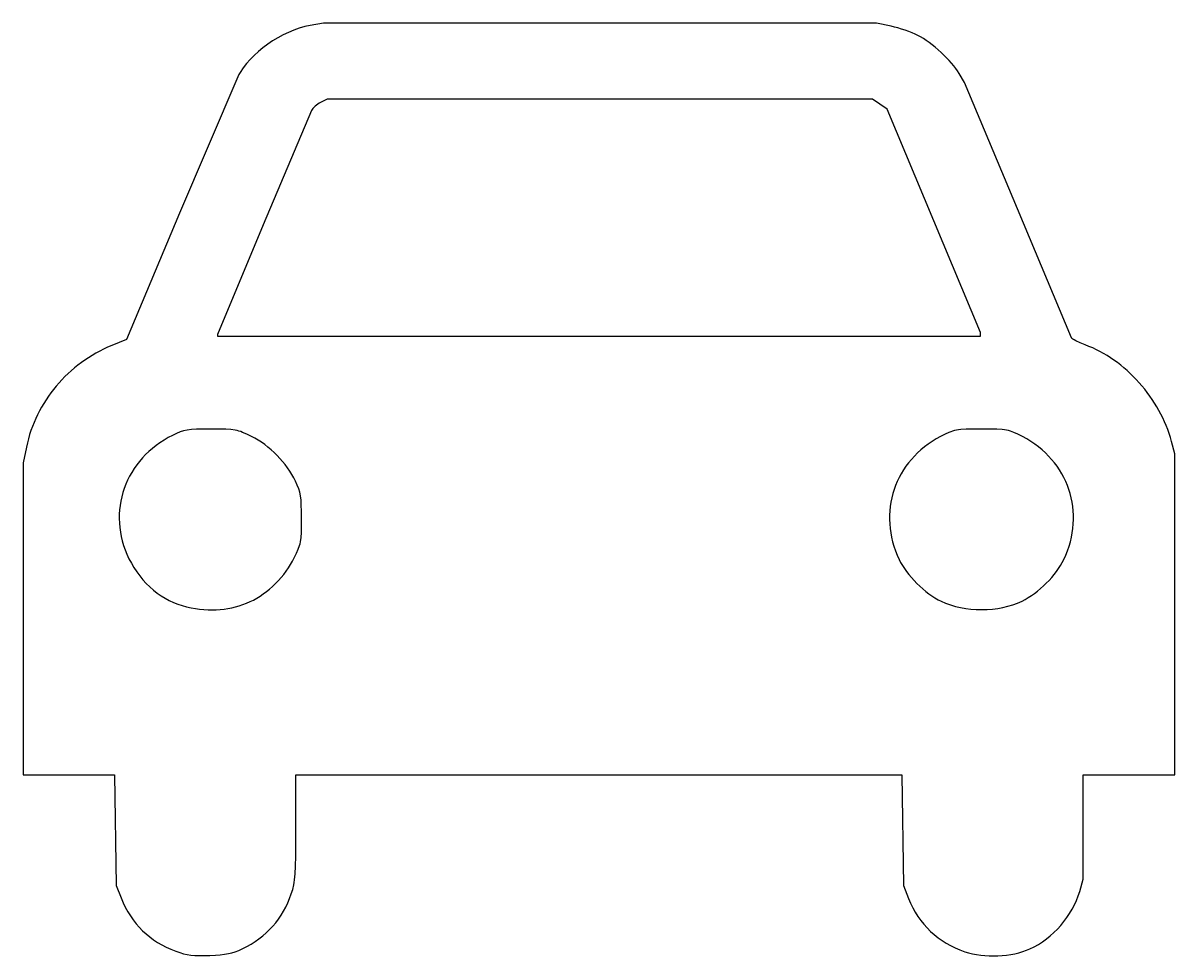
# Model space of a CAD drawing. Header units: millimetres. Extents: x -46.8 to 45.3, y -37.3 to 37.3.
import ezdxf

# ---------------------------------------------------------------- set-up
doc = ezdxf.new("R2010")
doc.units = ezdxf.units.MM
doc.layers.add('LAYER_1', color=7, linetype='CONTINUOUS')

msp = doc.modelspace()

# ---------------------------------------------------------------- linework, layer by layer
at = {"layer": 'LAYER_1'}
for points in [[(-31.843, -37.248), (-31.393, -37.226), (-31.003, -37.196), (-30.662, -37.156), (-30.356, -37.103), (-30.073, -37.035), (-29.802, -36.948), (-29.529, -36.841), (-29.242, -36.711), (-28.887, -36.531), (-28.547, -36.338), (-28.221, -36.132), (-27.909, -35.914), (-27.613, -35.683), (-27.33, -35.439), (-27.063, -35.183), (-26.81, -34.914), (-26.572, -34.634), (-26.349, -34.34), (-26.141, -34.035), (-25.947, -33.717), (-25.769, -33.387), (-25.606, -33.045), (-25.458, -32.691), (-25.325, -32.325), (-25.214, -31.969), (-25.127, -31.612), (-25.092, -31.419), (-25.062, -31.21), (-25.016, -30.72), (-24.985, -30.099), (-24.966, -29.304), (-24.955, -27.018), (-24.955, -22.809), (23.497, -22.809), (23.626, -31.664), (24.035, -32.693), (24.198, -33.073), (24.378, -33.439), (24.574, -33.79), (24.787, -34.127), (25.016, -34.449), (25.261, -34.756), (25.522, -35.048), (25.799, -35.324), (26.091, -35.584), (26.399, -35.828), (26.721, -36.057), (27.058, -36.269), (27.409, -36.464), (27.775, -36.642), (28.155, -36.803), (28.548, -36.947), (28.848, -37.039), (29.161, -37.117), (29.484, -37.18), (29.816, -37.228), (30.153, -37.262), (30.496, -37.282), (30.841, -37.288), (31.187, -37.28), (31.532, -37.257), (31.873, -37.221), (32.21, -37.171), (32.54, -37.107), (32.861, -37.03), (33.172, -36.939), (33.469, -36.834), (33.753, -36.716), (34.096, -36.548), (34.431, -36.359), (34.757, -36.15), (35.074, -35.921), (35.379, -35.675), (35.673, -35.412), (35.953, -35.134), (36.22, -34.841), (36.472, -34.535), (36.707, -34.218), (36.926, -33.889), (37.127, -33.55), (37.309, -33.204), (37.47, -32.849), (37.611, -32.489), (37.73, -32.123), (38.014, -31.152), (38.014, -22.809), (45.349, -22.809), (45.345, 2.862), (45.083, 3.846), (44.993, 4.165), (44.891, 4.482), (44.779, 4.796), (44.657, 5.109), (44.525, 5.418), (44.382, 5.724), (44.231, 6.027), (44.07, 6.326), (43.9, 6.621), (43.722, 6.911), (43.535, 7.197), (43.34, 7.478), (43.137, 7.754), (42.927, 8.023), (42.709, 8.287), (42.485, 8.545), (42.254, 8.796), (42.016, 9.04), (41.772, 9.277), (41.523, 9.507), (41.268, 9.728), (41.007, 9.942), (40.742, 10.147), (40.472, 10.343), (40.197, 10.53), (39.919, 10.708), (39.636, 10.876), (39.35, 11.034), (39.061, 11.182), (38.768, 11.319), (38.473, 11.445), (38.175, 11.559), (37.768, 11.722), (37.423, 11.885), (37.284, 11.961), (37.175, 12.031), (37.1, 12.091), (37.062, 12.14), (32.744, 22.451), (28.505, 32.558), (28.089, 33.276), (27.969, 33.468), (27.828, 33.669), (27.667, 33.877), (27.489, 34.089), (27.295, 34.305), (27.089, 34.522), (26.871, 34.738), (26.645, 34.952), (26.412, 35.16), (26.175, 35.361), (25.936, 35.553), (25.697, 35.735), (25.46, 35.903), (25.228, 36.056), (25.002, 36.193), (24.785, 36.31), (24.571, 36.412), (24.324, 36.516), (24.054, 36.621), (23.769, 36.723), (23.477, 36.819), (23.188, 36.906), (22.911, 36.981), (22.653, 37.041), (21.467, 37.293), (-22.743, 37.299), (-23.804, 37.105), (-24.244, 37.01), (-24.684, 36.885), (-25.123, 36.732), (-25.558, 36.554), (-25.987, 36.351), (-26.408, 36.125), (-26.817, 35.878), (-27.214, 35.613), (-27.594, 35.329), (-27.957, 35.03), (-28.298, 34.717), (-28.617, 34.391), (-28.91, 34.054), (-29.176, 33.709), (-29.411, 33.356), (-29.517, 33.177), (-29.614, 32.997), (-34.271, 22.096), (-38.518, 11.991), (-39.691, 11.51), (-40.014, 11.372), (-40.332, 11.224), (-40.644, 11.067), (-40.951, 10.9), (-41.252, 10.725), (-41.546, 10.541), (-41.835, 10.349), (-42.117, 10.149), (-42.392, 9.94), (-42.661, 9.724), (-42.923, 9.5), (-43.178, 9.268), (-43.425, 9.03), (-43.665, 8.784), (-43.897, 8.531), (-44.122, 8.272), (-44.338, 8.007), (-44.547, 7.735), (-44.747, 7.458), (-44.938, 7.174), (-45.121, 6.885), (-45.296, 6.591), (-45.461, 6.292), (-45.616, 5.987), (-45.763, 5.678), (-45.9, 5.364), (-46.027, 5.046), (-46.145, 4.724), (-46.252, 4.398), (-46.349, 4.069), (-46.436, 3.735), (-46.512, 3.399), (-46.774, 2.147), (-46.78, -22.809), (-39.473, -22.809), (-39.343, -31.664), (-38.945, -32.648), (-38.779, -33.031), (-38.599, -33.399), (-38.405, -33.751), (-38.198, -34.086), (-37.976, -34.406), (-37.739, -34.71), (-37.489, -34.998), (-37.223, -35.27), (-36.944, -35.527), (-36.649, -35.769), (-36.339, -35.995), (-36.015, -36.207), (-35.675, -36.403), (-35.32, -36.584), (-34.95, -36.75), (-34.565, -36.902), (-34.238, -37.016), (-33.938, -37.106), (-33.65, -37.173), (-33.358, -37.221), (-33.047, -37.25), (-32.701, -37.263), (-32.305, -37.262)], [(26.055, 21.482), (22.326, 30.411), (21.146, 31.216), (-22.469, 31.216), (-22.991, 30.946), (-23.1, 30.884), (-23.21, 30.812), (-23.418, 30.647), (-23.512, 30.559), (-23.594, 30.471), (-23.661, 30.385), (-23.712, 30.305), (-27.563, 21.164), (-31.216, 12.394), (-31.216, 12.254), (29.785, 12.254), (29.785, 12.552)], [(-28.602, -8.958), (-28.344, -8.831), (-28.086, -8.686), (-27.828, -8.525), (-27.572, -8.348), (-27.319, -8.157), (-27.07, -7.953), (-26.827, -7.737), (-26.59, -7.511), (-26.361, -7.276), (-26.141, -7.032), (-25.932, -6.782), (-25.734, -6.526), (-25.549, -6.265), (-25.378, -6.001), (-25.223, -5.736), (-25.084, -5.469), (-24.903, -5.092), (-24.765, -4.772), (-24.663, -4.477), (-24.624, -4.329), (-24.593, -4.177), (-24.547, -3.843), (-24.522, -3.443), (-24.511, -2.947), (-24.508, -2.326), (-24.511, -1.728), (-24.523, -1.243), (-24.547, -0.846), (-24.587, -0.512), (-24.648, -0.217), (-24.733, 0.062), (-24.846, 0.35), (-24.99, 0.671), (-25.125, 0.94), (-25.276, 1.208), (-25.442, 1.474), (-25.623, 1.737), (-25.816, 1.995), (-26.022, 2.249), (-26.239, 2.495), (-26.466, 2.735), (-26.702, 2.966), (-26.946, 3.187), (-27.196, 3.397), (-27.452, 3.596), (-27.713, 3.782), (-27.978, 3.954), (-28.245, 4.111), (-28.513, 4.252), (-28.893, 4.435), (-29.215, 4.574), (-29.364, 4.63), (-29.511, 4.677), (-29.66, 4.716), (-29.815, 4.747), (-30.158, 4.792), (-30.573, 4.817), (-31.093, 4.828), (-31.749, 4.83), (-32.385, 4.827), (-32.896, 4.817), (-33.307, 4.793), (-33.645, 4.753), (-33.939, 4.691), (-34.214, 4.604), (-34.497, 4.487), (-34.816, 4.336), (-35.167, 4.153), (-35.505, 3.957), (-35.829, 3.748), (-36.139, 3.526), (-36.434, 3.293), (-36.715, 3.048), (-36.981, 2.792), (-37.233, 2.527), (-37.469, 2.251), (-37.69, 1.967), (-37.896, 1.673), (-38.086, 1.372), (-38.26, 1.063), (-38.418, 0.747), (-38.56, 0.425), (-38.686, 0.097), (-38.795, -0.237), (-38.887, -0.576), (-38.962, -0.919), (-39.02, -1.265), (-39.061, -1.615), (-39.084, -1.968), (-39.09, -2.323), (-39.077, -2.679), (-39.047, -3.037), (-38.998, -3.395), (-38.93, -3.753), (-38.844, -4.111), (-38.739, -4.468), (-38.616, -4.823), (-38.472, -5.176), (-38.31, -5.526), (-38.117, -5.892), (-37.908, -6.244), (-37.684, -6.582), (-37.445, -6.905), (-37.192, -7.212), (-36.925, -7.503), (-36.646, -7.776), (-36.356, -8.032), (-36.054, -8.27), (-35.742, -8.49), (-35.421, -8.689), (-35.091, -8.869), (-34.754, -9.027), (-34.409, -9.165), (-34.057, -9.28), (-33.7, -9.372), (-33.345, -9.447), (-32.996, -9.508), (-32.654, -9.555), (-32.316, -9.59), (-31.985, -9.611), (-31.658, -9.618), (-31.336, -9.613), (-31.018, -9.594), (-30.705, -9.562), (-30.395, -9.516), (-30.089, -9.457), (-29.786, -9.384), (-29.487, -9.298), (-29.189, -9.198), (-28.895, -9.085)], [(33.119, -8.912), (33.366, -8.783), (33.615, -8.638), (33.864, -8.476), (34.112, -8.3), (34.357, -8.112), (34.598, -7.912), (34.833, -7.702), (35.061, -7.483), (35.281, -7.258), (35.491, -7.026), (35.689, -6.79), (35.875, -6.552), (36.046, -6.312), (36.202, -6.071), (36.341, -5.832), (36.462, -5.596), (36.619, -5.243), (36.758, -4.888), (36.879, -4.531), (36.982, -4.174), (37.066, -3.816), (37.133, -3.459), (37.183, -3.102), (37.214, -2.746), (37.229, -2.391), (37.226, -2.039), (37.207, -1.689), (37.17, -1.342), (37.117, -0.998), (37.048, -0.658), (36.962, -0.323), (36.86, 0.007), (36.742, 0.332), (36.608, 0.651), (36.459, 0.964), (36.294, 1.27), (36.114, 1.568), (35.918, 1.859), (35.707, 2.142), (35.482, 2.416), (35.242, 2.68), (34.987, 2.935), (34.718, 3.18), (34.434, 3.414), (34.137, 3.637), (33.826, 3.849), (33.501, 4.048), (33.162, 4.235), (32.788, 4.426), (32.474, 4.572), (32.329, 4.629), (32.185, 4.677), (32.038, 4.717), (31.885, 4.749), (31.72, 4.775), (31.539, 4.794), (31.112, 4.818), (29.875, 4.83), (29.18, 4.828), (28.638, 4.818), (28.211, 4.794), (28.03, 4.775), (27.865, 4.749), (27.711, 4.717), (27.565, 4.677), (27.421, 4.629), (27.275, 4.572), (26.961, 4.426), (26.588, 4.235), (26.249, 4.048), (25.924, 3.849), (25.613, 3.637), (25.315, 3.414), (25.032, 3.18), (24.763, 2.935), (24.508, 2.68), (24.268, 2.416), (24.042, 2.142), (23.832, 1.859), (23.636, 1.568), (23.456, 1.27), (23.291, 0.964), (23.141, 0.651), (23.007, 0.332), (22.889, 0.007), (22.787, -0.323), (22.702, -0.658), (22.632, -0.998), (22.579, -1.342), (22.543, -1.689), (22.523, -2.039), (22.521, -2.391), (22.535, -2.746), (22.567, -3.102), (22.616, -3.459), (22.683, -3.816), (22.768, -4.174), (22.871, -4.531), (22.991, -4.888), (23.13, -5.243), (23.288, -5.596), (23.409, -5.834), (23.55, -6.074), (23.708, -6.317), (23.883, -6.561), (24.072, -6.803), (24.274, -7.043), (24.487, -7.278), (24.71, -7.507), (24.94, -7.729), (25.177, -7.941), (25.419, -8.143), (25.664, -8.332), (25.911, -8.507), (26.157, -8.666), (26.401, -8.808), (26.642, -8.931), (27.007, -9.089), (27.389, -9.225), (27.785, -9.341), (28.193, -9.435), (28.61, -9.508), (29.034, -9.56), (29.462, -9.59), (29.892, -9.599), (30.322, -9.588), (30.749, -9.555), (31.172, -9.5), (31.586, -9.425), (31.99, -9.329), (32.382, -9.211), (32.759, -9.072)]]:
    msp.add_lwpolyline(points, close=True, dxfattribs=at)

doc.saveas('drawing.dxf')
